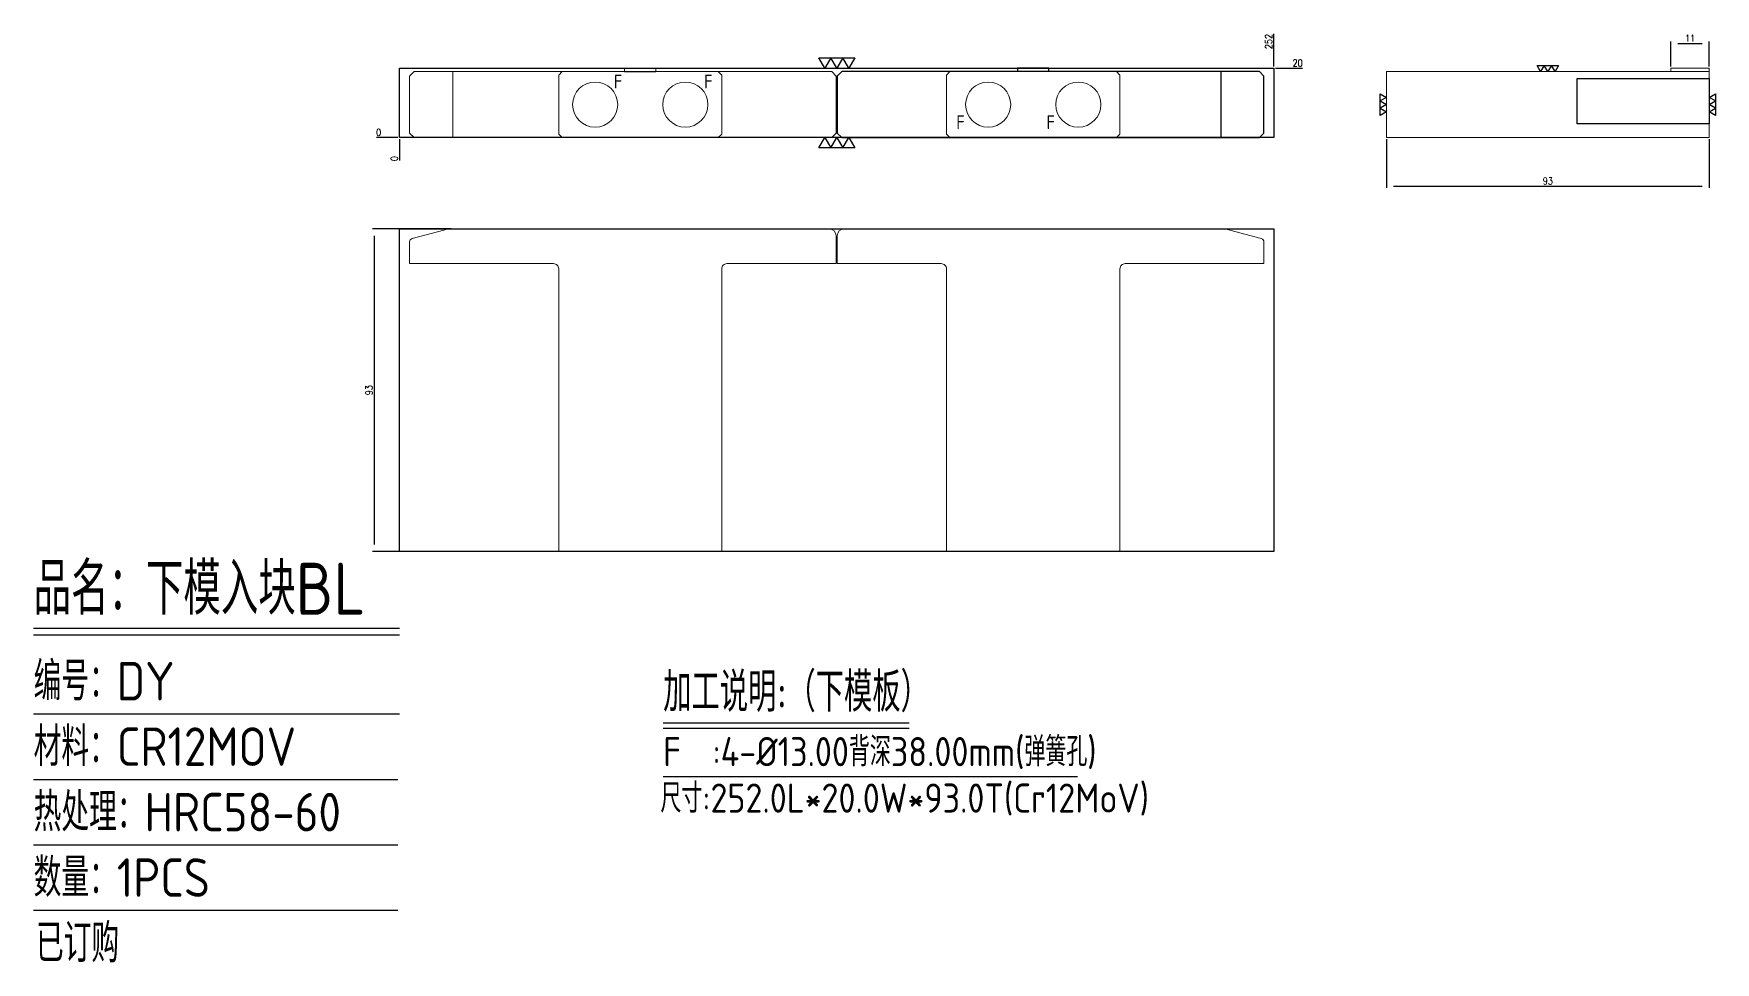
# Model space of a CAD drawing. Header units: millimetres. Extents: x 128066 to 128551, y -5177 to -4909.
import ezdxf
from ezdxf.enums import TextEntityAlignment as Align

# ---------------------------------------------------------------- set-up
doc = ezdxf.new("R2010")
doc.units = ezdxf.units.MM
doc.linetypes.add('DASHED', pattern=[0])
doc.linetypes.add('HIDDEN', pattern=[0])
for name, color, linetype in [('DIE_P', 2, 'Continuous'), ('DIM', 4, 'Continuous'), ('PRESS', 3, 'Continuous'), ('TEXT', 4, 'Continuous')]:
    doc.layers.add(name, color=color, linetype=linetype)
doc.styles.add('gbenor', font='gbenor.shx', dxfattribs={"bigfont": 'gbcbig.shx'})
doc.styles.get("Standard").update_dxf_attribs({"font": 'txt.shx', "width": 0.85, "bigfont": 'ctxt.shx'})
doc.dimstyles.new('T-2-WX', dxfattribs={"dimtxt": 2, "dimasz": 2, "dimexe": 0.5, "dimexo": 0.5, "dimgap": 0.5, "dimtad": 1, "dimtxsty": 'Standard', "dimblk": 'OPEN30', "dimcen": 0, "dimazin": 3, "dimtfac": 1, "dimtmove": 0, "dimatfit": 3, "dimldrblk": 'OPEN30', "dimlwd": -1, "dimlwe": -1})

# ---------------------------------------------------------------- blocks, each defined once
blk = doc.blocks.new('*D7579')
at = {"layer": 'Defpoints', "color": 0}
for p in [(128423.34, -4918.82), (128428.34, -4918.82), (128171.34, -4938.82)]:
    blk.add_point(p, dxfattribs=at)
at = {"layer": 'DIM', "color": 0}
blk.add_line((128423.84, -4918.82), (128431.6, -4918.82), dxfattribs=at)
at = {"layer": 'DIM', "color": 0, "insert": (128430.22, -4917.32), "char_height": 2, "attachment_point": 5}
blk.add_mtext('20', dxfattribs=at)
blk = doc.blocks.new('_Open30')
blk = doc.blocks.new('*D7580')
at = {"layer": 'Defpoints', "color": 0}
for p in [(128166.34, -4938.82), (128171.34, -4938.82), (128171.34, -4938.82)]:
    blk.add_point(p, dxfattribs=at)
at = {"layer": 'DIM', "color": 0}
blk.add_line((128170.84, -4938.82), (128164.71, -4938.82), dxfattribs=at)
at = {"layer": 'DIM', "color": 0, "insert": (128165.28, -4937.32), "char_height": 2, "attachment_point": 5}
blk.add_mtext('0', dxfattribs=at)
blk = doc.blocks.new('*D7581')
at = {"layer": 'Defpoints', "color": 0}
for p in [(128171.34, -4938.82), (128171.34, -4938.82), (128171.34, -4943.82)]:
    blk.add_point(p, dxfattribs=at)
at = {"layer": 'DIM', "color": 0}
blk.add_line((128171.34, -4939.32), (128171.34, -4945.46), dxfattribs=at)
at = {"layer": 'DIM', "color": 0, "insert": (128169.84, -4944.89), "char_height": 2, "attachment_point": 5, "rotation": 90}
blk.add_mtext('0', dxfattribs=at)
blk = doc.blocks.new('*D7582')
at = {"layer": 'Defpoints', "color": 0}
for p in [(128423.34, -4913.82), (128423.34, -4918.82), (128171.34, -4938.82)]:
    blk.add_point(p, dxfattribs=at)
at = {"layer": 'DIM', "color": 0}
blk.add_line((128423.34, -4918.32), (128423.34, -4908.95), dxfattribs=at)
at = {"layer": 'DIM', "color": 0, "insert": (128421.84, -4911.14), "char_height": 2, "attachment_point": 5, "rotation": 90}
blk.add_mtext('252', dxfattribs=at)
blk = doc.blocks.new('*D7583')
at = {"layer": 'Defpoints', "color": 0}
for p in [(128186.65, -4965.17), (128164.03, -5058.17), (128217.19, -5058.17)]:
    blk.add_point(p, dxfattribs=at)
at = {"layer": 'DIM', "color": 0}
for p, q in [((128186.15, -4965.17), (128163.53, -4965.17)), ((128164.03, -4967.17), (128164.03, -5056.17)), ((128216.69, -5058.17), (128163.53, -5058.17))]:
    blk.add_line(p, q, dxfattribs=at)
at = {"layer": 'DIM', "color": 0, "insert": (128162.53, -5011.67), "char_height": 2, "attachment_point": 5, "rotation": 90}
blk.add_mtext('93', dxfattribs=at)
blk = doc.blocks.new('*D7584')
at = {"layer": 'Defpoints', "color": 0}
for p in [(128455.85, -4938.82), (128548.85, -4938.82), (128548.85, -4952.82)]:
    blk.add_point(p, dxfattribs=at)
at = {"layer": 'DIM', "color": 0}
for p, q in [((128455.85, -4939.32), (128455.85, -4953.32)), ((128548.85, -4939.32), (128548.85, -4953.32)), ((128457.85, -4952.82), (128546.85, -4952.82))]:
    blk.add_line(p, q, dxfattribs=at)
at = {"layer": 'DIM', "color": 0, "insert": (128502.35, -4951.32), "char_height": 2, "attachment_point": 5}
blk.add_mtext('93', dxfattribs=at)
blk = doc.blocks.new('*D7585')
at = {"layer": 'Defpoints', "color": 0}
for p in [(128548.85, -4911.67), (128537.85, -4918.82), (128548.85, -4918.82)]:
    blk.add_point(p, dxfattribs=at)
at = {"layer": 'DIM', "color": 0}
for p, q in [((128537.85, -4918.32), (128537.85, -4911.17)), ((128548.85, -4918.32), (128548.85, -4911.17)), ((128539.85, -4911.67), (128546.85, -4911.67))]:
    blk.add_line(p, q, dxfattribs=at)
at = {"layer": 'DIM', "color": 0, "insert": (128543.35, -4910.17), "char_height": 2, "attachment_point": 5}
blk.add_mtext('11', dxfattribs=at)

msp = doc.modelspace()

# ---------------------------------------------------------------- linework, layer by layer
at = {"layer": 'DIE_P', "linetype": 'Continuous', "lineweight": 15, "ltscale": 5}
msp.add_line((128186.646, -4938.822), (128186.646, -4919.822), dxfattribs=at)
at = {"layer": 'DIE_P', "linetype": 'Continuous'}
for p, q in [((128236.193, -4919.822), (128245.193, -4919.822)), ((128358.493, -4919.822), (128349.493, -4919.822)), ((128408.04, -4919.822), (128408.04, -4938.822))]:
    msp.add_line(p, q, dxfattribs=at)
at = {"layer": 'DIE_P', "linetype": 'Continuous', "lineweight": 15}
for p, q in [((128174.193, -4968.926), (128174.193, -4975.172)), ((128295.193, -4965.172), (128186.646, -4965.175)), ((128297.193, -4975.172), (128297.193, -4967.172)), ((128297.493, -4975.17), (128297.493, -4967.17)), ((128299.493, -4965.17), (128408.04, -4965.172)), ((128420.493, -4968.924), (128420.493, -4975.17)), ((128217.193, -5058.172), (128264.193, -5058.172)), ((128378.993, -5058.17), (128328.993, -5058.17))]:
    msp.add_line(p, q, dxfattribs=at)
at = {"layer": 'DIE_P', "color": 1, "linetype": 'Continuous', "lineweight": 15, "ltscale": 5}
msp.add_lwpolyline([(128175.486, -4919.822), (128174.193, -4921.115), (128174.193, -4937.529), (128175.486, -4938.822), (128295.9, -4938.822), (128297.193, -4937.529), (128297.193, -4921.115), (128295.9, -4919.822), (128245.193, -4919.822), (128245.193, -4918.822), (128236.193, -4918.822), (128236.193, -4919.822)], close=True, dxfattribs=at)
at = {"layer": 'DIE_P', "linetype": 'HIDDEN', "lineweight": 15, "ltscale": 0.5}
for points in [[(128221.586, -4919.822), (128218.193, -4919.822), (128217.193, -4920.822), (128217.193, -4937.822), (128218.193, -4938.822), (128221.586, -4938.822)], [(128259.799, -4919.822), (128263.193, -4919.822), (128264.193, -4920.822), (128264.193, -4937.822), (128263.193, -4938.822), (128259.799, -4938.822)], [(128333.386, -4919.822), (128329.993, -4919.822), (128328.993, -4920.822), (128328.993, -4937.822), (128329.993, -4938.822), (128333.386, -4938.822)], [(128374.599, -4919.822), (128377.993, -4919.822), (128378.993, -4920.822), (128378.993, -4937.822), (128377.993, -4938.822), (128374.599, -4938.822)]]:
    msp.add_lwpolyline(points, dxfattribs=at)
at = {"layer": 'DIE_P', "color": 1, "linetype": 'Continuous'}
msp.add_lwpolyline([(128349.493, -4919.822), (128298.786, -4919.822), (128297.493, -4921.115), (128297.493, -4937.529), (128298.786, -4938.822), (128419.2, -4938.822), (128420.493, -4937.529), (128420.493, -4921.115), (128419.2, -4919.822), (128358.493, -4919.822), (128358.493, -4918.822), (128349.493, -4918.822)], close=True, dxfattribs=at)
at = {"layer": 'DIE_P', "color": 2, "lineweight": 15}
msp.add_lwpolyline([(128455.846, -4919.822), (128548.846, -4919.822), (128548.846, -4938.822), (128455.846, -4938.822)], close=True, dxfattribs=at)
at = {"layer": 'DIE_P', "color": 4}
for points in [[(128505.464, -4918.022), (128504.425, -4919.822), (128503.386, -4918.022), (128502.346, -4919.822), (128501.307, -4918.022), (128500.268, -4919.822), (128499.229, -4918.022), (128505.464, -4918.022)], [(128454.046, -4926.205), (128455.846, -4927.244), (128454.046, -4928.283), (128455.846, -4929.322), (128454.046, -4930.362), (128455.846, -4931.401), (128454.046, -4932.44), (128454.046, -4926.205)], [(128550.646, -4932.44), (128548.846, -4931.401), (128550.646, -4930.362), (128548.846, -4929.322), (128550.646, -4928.283), (128548.846, -4927.244), (128550.646, -4926.205), (128550.646, -4932.44)]]:
    msp.add_lwpolyline(points, close=True, dxfattribs=at)
at = {"layer": 'DIE_P', "color": 2, "linetype": 'Continuous', "lineweight": 15}
msp.add_lwpolyline([(128537.846, -4919.822), (128537.846, -4918.822), (128548.846, -4918.822), (128548.846, -4919.822)], close=True, dxfattribs=at)
at = {"layer": 'DIE_P', "linetype": 'HIDDEN'}
msp.add_lwpolyline([(128510.846, -4921.822), (128548.846, -4921.822), (128548.846, -4934.822), (128510.846, -4934.822)], close=True, dxfattribs=at)
at = {"layer": 'DIE_P', "color": 1, "linetype": 'Continuous', "lineweight": 15}
for points in [[(128186.646, -4965.175, 0.0655435), (128184.057, -4965.516), (128174.934, -4967.96, 0.3394543), (128174.193, -4968.926)], [(128420.493, -4968.924, 0.3394543), (128419.752, -4967.958), (128410.628, -4965.513, 0.0655435), (128408.04, -4965.172)], [(128174.193, -4975.172), (128215.693, -4975.172, -0.4142136), (128217.193, -4976.672), (128217.193, -5058.172)], [(128264.193, -5058.172), (128264.193, -4976.672, -0.4142136), (128265.693, -4975.172), (128297.193, -4975.172)], [(128328.993, -5058.17), (128328.993, -4976.67, 0.4142136), (128327.493, -4975.17), (128297.493, -4975.17)], [(128420.493, -4975.17), (128380.493, -4975.17, 0.4142136), (128378.993, -4976.67), (128378.993, -5058.17)]]:
    msp.add_lwpolyline(points, format="xyb", dxfattribs=at)
at = {"layer": 'DIE_P', "color": 52, "linetype": 'DASHED', "lineweight": 15, "ltscale": 0.5}
for centre in [(128227.693, -4929.322), (128253.693, -4929.322), (128340.993, -4929.322), (128366.993, -4929.322)]:
    msp.add_circle(centre, 6.5, dxfattribs=at)
at = {"layer": 'DIE_P', "linetype": 'Continuous', "lineweight": 15}
for centre, start, end in [((128295.193, -4967.172), 0, 90), ((128299.493, -4967.17), 90, 180)]:
    msp.add_arc(centre, 2, start, end, dxfattribs=at)
at = {"layer": 'DIM', "color": 4, "linetype": 'Continuous', "lineweight": 25}
for p, q in [((128065.821, -5080.281), (128171.271, -5080.281)), ((128065.821, -5082.224), (128171.271, -5082.224)), ((128065.821, -5104.99), (128171.271, -5104.99)), ((128065.821, -5123.869), (128170.813, -5123.869)), ((128065.821, -5142.748), (128170.813, -5142.748)), ((128065.821, -5161.627), (128170.813, -5161.627))]:
    msp.add_line(p, q, dxfattribs=at)
at = {"layer": 'PRESS', "color": 8, "linetype": 'HIDDEN'}
for points in [[(128171.343, -4938.822), (128171.343, -4918.822), (128423.343, -4918.822), (128423.343, -4938.822)], [(128171.343, -4965.173), (128423.343, -4965.173), (128423.343, -5058.173), (128171.343, -5058.173)]]:
    msp.add_lwpolyline(points, close=True, dxfattribs=at)
at = {"layer": 'TEXT', "color": 3}
for p, q in [((128247.306, -5107.599), (128318.27, -5107.599)), ((128247.306, -5109.069), (128318.27, -5109.069)), ((128247.306, -5123.013), (128366.777, -5123.013))]:
    msp.add_line(p, q, dxfattribs=at)
at = {"layer": 'TEXT', "color": 4}
for points in [[(128302.539, -4915.822), (128300.807, -4918.822), (128299.075, -4915.822), (128297.343, -4918.822), (128295.611, -4915.822), (128293.879, -4918.822), (128292.147, -4915.822), (128302.539, -4915.822)], [(128292.147, -4941.822), (128293.879, -4938.822), (128295.611, -4941.822), (128297.343, -4938.822), (128299.075, -4941.822), (128300.807, -4938.822), (128302.539, -4941.822), (128292.147, -4941.822)]]:
    msp.add_lwpolyline(points, close=True, dxfattribs=at)

# ---------------------------------------------------------------- texts
at = {"layer": 'DIM', "color": 3, "linetype": 'Continuous', "lineweight": 25, "style": 'gbenor'}
for s, height, p in [('品名：下模入块BL', 14.9922, (128065.821, -5076.394)), ('编号：DY', 11.1054, (128065.821, -5101.103)), ('材料：CR12MOV', 11.1054, (128065.821, -5119.982)), ('热处理：HRC58-60', 11.10535, (128065.821, -5138.861)), ('数量：1PCS', 11.1054, (128065.821, -5157.74)), ('已订购', 11.1054, (128066.496, -5176.62))]:
    msp.add_text(s, height=height, dxfattribs=at).set_placement(p)
at = {"layer": 'TEXT', "color": 4, "style": 'gbenor'}
for p in [(128234.316, -4922.699), (128260.316, -4922.699), (128333.032, -4934.432), (128359.032, -4934.432)]:
    msp.add_text('F', height=4, dxfattribs=at).set_placement(p, align=Align.MIDDLE_CENTER)
for s, height, p in [('加工说明:（下模板）', 11.34, (128247.306, -5104.365)), ('F  :4-%%C13.00背深38.00mm(弹簧孔)', 8.4, (128247.306, -5120.073)), ('尺寸:252.0L*20.0W*93.0T(Cr12MoV)', 8.4, (128246.516, -5133.467))]:
    msp.add_text(s, height=height, dxfattribs=at).set_placement(p)

# ---------------------------------------------------------------- dimensions: what is measured, and where the dimension line sits
at = {"layer": 'DIM', "color": 4}
for feature_location, offset, dtype, origin, picture, middle in [((128423.343, -4918.822), (0, 5), 1, (128171.343, -4938.822), '*D7582', (128421.843, -4911.137)), ((128423.343, -4918.822), (5, 0), 0, (128171.343, -4938.822), '*D7579', (128430.219, -4917.322)), ((128171.342834292, -4938.82232217), (-5, 0), 0, (128171.342834292, -4938.82232217), '*D7580', (128165.276167626, -4937.32232217)), ((128171.342834292, -4938.82232217), (0, -5), 1, (128171.342834292, -4938.82232217), '*D7581', (128169.842834292, -4944.888988837))]:
    dim = msp.add_ordinate_dim(feature_location=feature_location, offset=offset, dtype=dtype, origin=origin, dimstyle='T-2-WX', dxfattribs=at)
    dim.commit()
    dim.dimension.update_dxf_attribs({"geometry": picture, "text_midpoint": middle})
for base, p1, p2, picture, middle in [((128548.846, -4911.672), (128537.846, -4918.822), (128548.846, -4918.822), '*D7585', (128543.346, -4910.172)), ((128548.846, -4952.821), (128455.846, -4938.822), (128548.846, -4938.822), '*D7584', (128502.346, -4951.321))]:
    dim = msp.add_linear_dim(base=base, p1=p1, p2=p2, dimstyle='T-2-WX', dxfattribs=at)
    dim.commit()
    dim.dimension.update_dxf_attribs({"geometry": picture, "text_midpoint": middle})
dim = msp.add_linear_dim(base=(128164.032, -5058.172), p1=(128186.646, -4965.175), p2=(128217.193, -5058.172), angle=90, dimstyle='T-2-WX', dxfattribs=at)
dim.commit()
dim.dimension.update_dxf_attribs({"geometry": '*D7583', "text_midpoint": (128164.032, -5011.674), "dimtype": 160})

doc.saveas('drawing.dxf')
